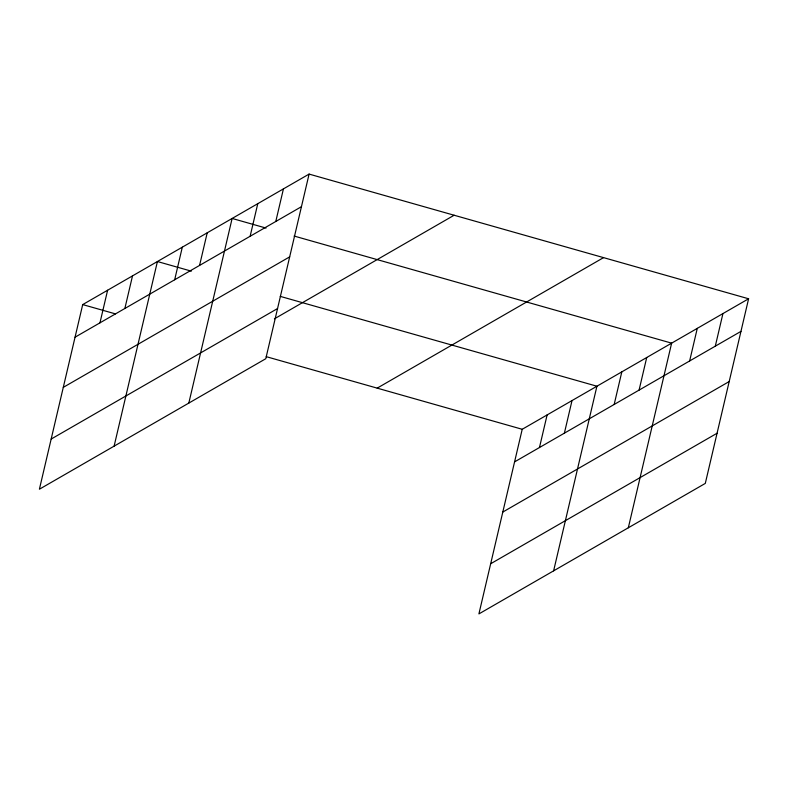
<?xml version="1.0" encoding="UTF-8"?>
<svg xmlns="http://www.w3.org/2000/svg" width="788" height="788" viewBox="0 0 788 788"><rect width="100%" height="100%" fill="white"/><g stroke="black" fill="none" stroke-linecap="round" stroke-linejoin="round"><path stroke-width="1.18" d="M309.093 174.089L82.701 304.592L39.4 489.22L265.783 358.717L309.093 174.089L748.6 298.78L705.299 483.408L478.907 613.911L522.217 429.283L748.6 298.78M99.958 322.844L107.611 290.24M124.859 308.482L132.512 275.879M114.112 446.156L157.413 261.527L191.336 271.151M174.67 279.77L182.314 247.166M199.571 265.418L207.214 232.815M188.815 403.092L232.125 218.453L266.039 228.077M250.131 236.272L257.774 203.668M275.79 221.477L283.434 188.874M539.465 447.535L547.118 414.931M564.375 433.173L572.019 400.57M553.619 570.847L596.92 386.219L280.223 296.367M614.177 404.461L621.821 371.857M639.078 390.109L646.721 357.506M628.322 527.783L671.632 343.144L294.111 236.045M689.638 360.963L697.281 328.36M715.297 346.168L722.941 313.565M75.057 337.195L301.449 206.692M63.286 387.361L289.679 256.858M51.171 439.054L277.553 308.551M274.431 318.825L454.134 215.232M377.176 388.139L603.559 257.627M514.564 461.886L740.956 331.384M502.803 512.052L729.186 381.55M490.678 563.745L717.06 433.242M82.701 304.592L115.452 313.88M266.265 356.668L522.217 429.283"/></g></svg>
